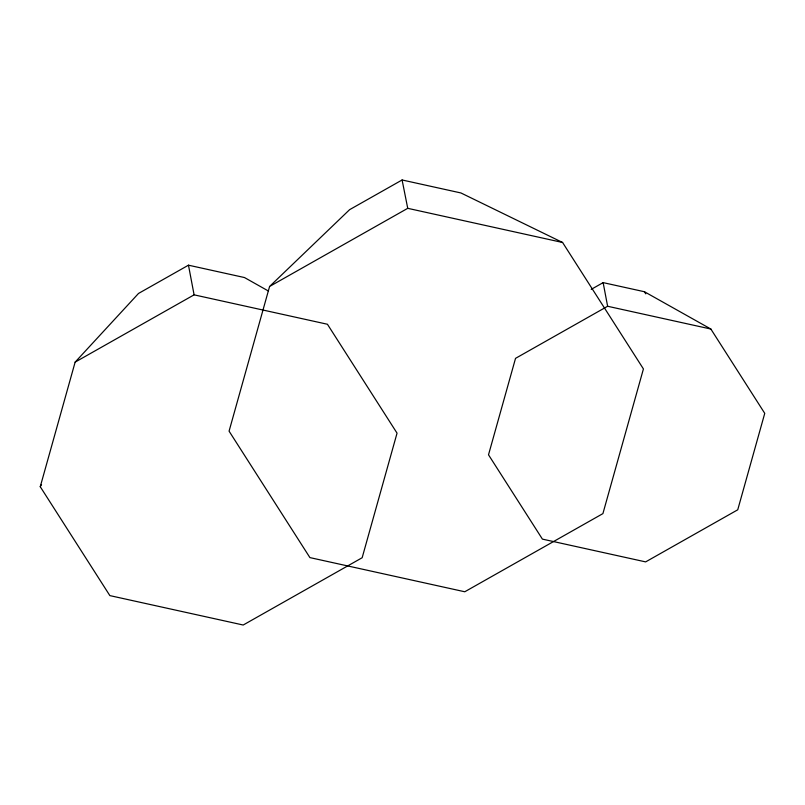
<?xml version="1.0" encoding="UTF-8"?>
<svg xmlns="http://www.w3.org/2000/svg" width="805" height="805" viewBox="0 0 805 805"><rect width="100%" height="100%" fill="white"/><g stroke="black" fill="none" stroke-linecap="round" stroke-linejoin="round"><path stroke-width="1.21" d="M75.137 362.129L194.096 294.841L327.434 324.254L397.046 433.15L362.159 557.734L243.201 625.022L109.862 595.609L40.25 486.713L75.137 362.129L138.51 293.453L188.471 265.187L244.479 277.544L268.488 291.068M269.595 286.469L229.073 431.148L309.915 557.603L464.767 591.766L602.905 513.62L643.426 368.942L562.584 242.486L460.933 192.959L402.098 179.978L349.601 209.672L269.595 286.469L407.733 208.324L562.584 242.486M40.25 486.713L41.528 484.56M591.222 289.367L603.136 282.625L644.433 291.732L710.855 329.034L764.75 413.347L737.742 509.796L645.64 561.89L542.409 539.119L488.514 454.805L515.532 358.356L607.624 306.262L710.855 329.034M644.433 291.732L645.781 293.845M402.098 179.978L407.733 208.324M603.136 282.625L607.624 306.262M188.471 265.187L194.096 294.841"/></g></svg>
